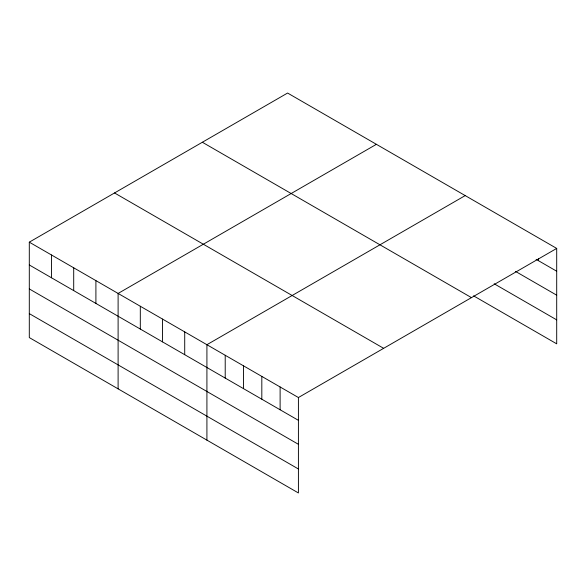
<?xml version="1.0" encoding="UTF-8"?>
<svg xmlns="http://www.w3.org/2000/svg" width="586" height="586" viewBox="0 0 586 586"><rect width="100%" height="100%" fill="white"/><g stroke="black" fill="none" stroke-linecap="round" stroke-linejoin="round"><path stroke-width="0.88" d="M29.3 242.165L298.413 397.535L298.413 492.958L29.3 337.58L29.3 242.165L287.587 93.042L556.7 248.42L556.7 343.836L473.591 295.849M376.395 144.317L118.108 293.44L118.108 388.855M465.203 195.592L206.917 344.707L206.917 440.13M298.413 397.535L556.7 248.42M536.109 259.334L556.7 271.223M515.526 271.413L556.7 295.183M494.174 283.778L556.7 319.875M202.353 142.251L471.466 297.629M114.534 192.955L383.647 348.326M29.3 264.967L298.413 420.338M29.3 288.927L298.413 444.305M29.3 313.62L298.413 468.99M538.402 258.829L538.402 260.653M280.115 386.972L280.115 409.775M261.817 376.402L261.817 399.205M243.512 365.84L243.512 388.643M225.214 355.277L225.214 378.08M184.715 331.888L184.715 354.691M162.512 319.07L162.512 341.872M140.31 306.258L140.31 329.054M95.906 280.621L95.906 303.423M73.704 267.802L73.704 290.605M51.502 254.983L51.502 277.786"/></g></svg>
